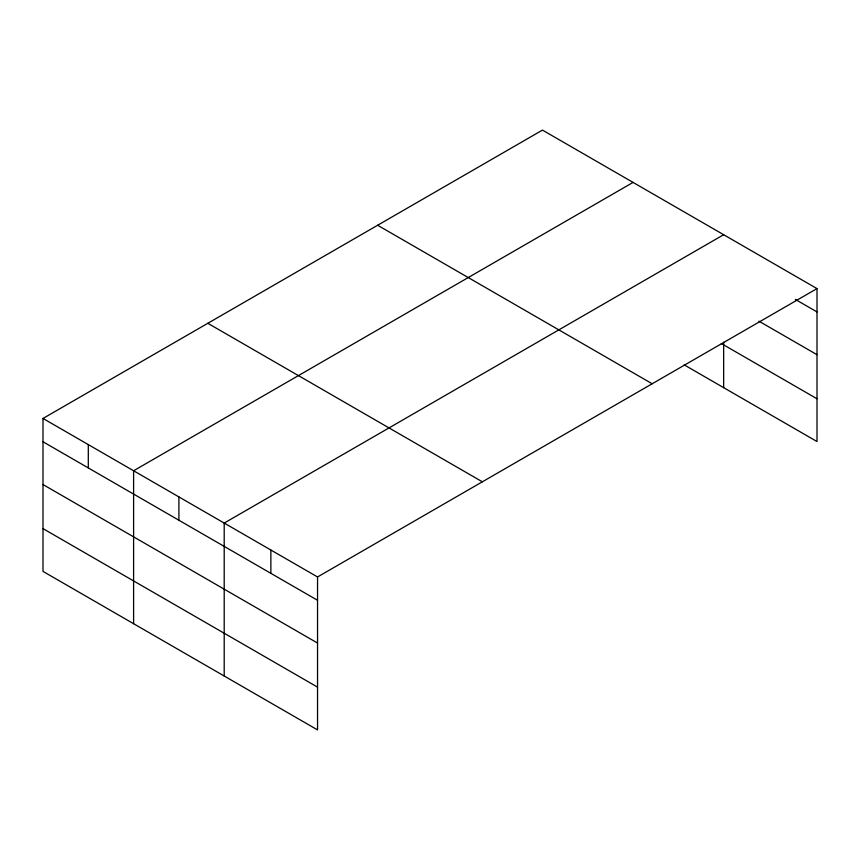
<?xml version="1.0" encoding="UTF-8"?>
<svg xmlns="http://www.w3.org/2000/svg" width="860" height="860" viewBox="0 0 860 860"><rect width="100%" height="100%" fill="white"/><g stroke="black" fill="none" stroke-linecap="round" stroke-linejoin="round"><path stroke-width="1.29" d="M817 288.605L542.456 130.096L43 418.454L43 571.395L317.544 729.904L317.544 576.963L817 288.605L817 441.546L684.162 364.855M633.057 182.406L133.601 470.764L133.601 623.704M723.658 234.715L224.202 523.073L224.202 676.014M795.371 299.43L817 311.922M758.939 321.178L817 354.696M721.336 343.538L817 398.771M377.637 225.255L652.181 383.764M207.819 323.296L482.363 481.804M43 418.454L317.544 576.963M43 441.771L317.544 600.28M43 484.546L317.544 643.054M43 528.62L317.544 687.129M723.658 342.205L723.658 387.656M270.868 550.013L270.868 573.33M178.901 496.919L178.901 520.236M88.3 444.609L88.3 467.926"/></g></svg>
